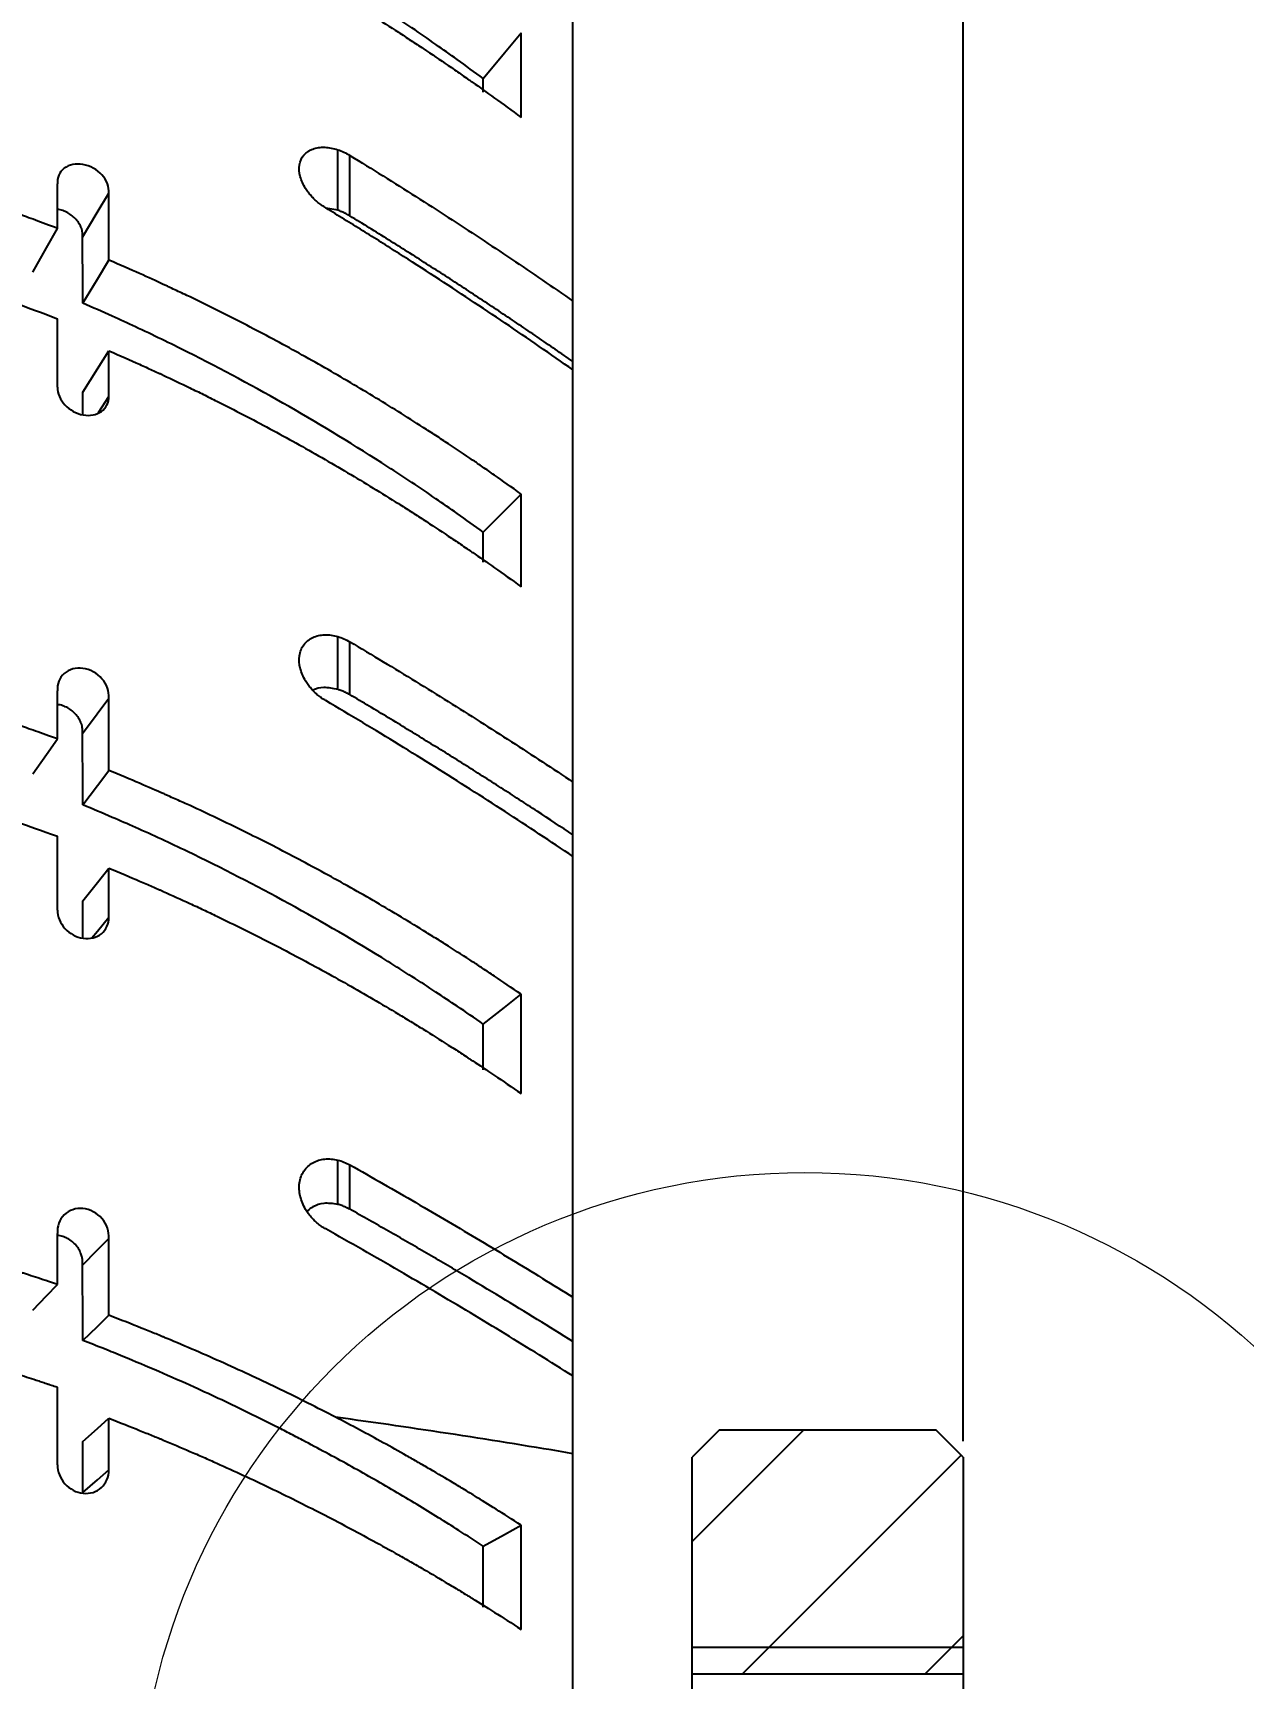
# Model space of a CAD drawing. Header units: millimetres. Extents: x 0 to 594, y 0 to 420.
# Drawn here: x 232.84 to 255.16, y 230.43 to 260.78 of the extents above; entities that cross this region are included whole.
import ezdxf

# ---------------------------------------------------------------- set-up
doc = ezdxf.new("R2010")
doc.units = ezdxf.units.MM
doc.header["$PDSIZE"] = -1
doc.layers.add('치수', color=4, linetype='Continuous')
doc.styles.add('누리로봇 문자스타일_20230829', font='GOTHIC.TTF')
doc.dimstyles.new('A2기본 치수스타일', dxfattribs={"dimtxt": 4, "dimasz": 4, "dimexe": 0.5, "dimexo": 0.3, "dimgap": 1, "dimtad": 1, "dimtoh": 1, "dimdec": 1, "dimzin": 12, "dimdsep": 46, "dimtxsty": '누리로봇 문자스타일_20230829', "dimcen": 0.09, "dimclrd": 3, "dimclre": 3, "dimclrt": 3, "dimadec": 0, "dimazin": 3, "dimtm": 1e-09, "dimtfac": 1, "dimtdec": 1, "dimtofl": 0, "dimtmove": 0, "dimatfit": 3, "dimfxl": 1, "dimfrac": 2, "dimarcsym": 0})

# ---------------------------------------------------------------- blocks, each defined once
blk = doc.blocks.new('*D62')
at = {"layer": 'Defpoints', "color": 0}
for p in [(250, 317.671), (198.2, 289.5), (250, 234.5)]:
    blk.add_point(p, dxfattribs=at)
at = {"layer": '치수', "color": 3, "lineweight": -2}
for p, q in [((198.2, 289.8), (198.2, 318.171)), ((250, 234.8), (250, 318.171)), ((201.7, 317.671), (246.5, 317.671))]:
    blk.add_line(p, q, dxfattribs=at)
at = {"layer": '치수', "color": 3}
for points in [[(201.7, 318.254), (201.7, 317.087), (198.2, 317.671)], [(246.5, 318.254), (246.5, 317.087), (250, 317.671)]]:
    blk.add_solid(points, dxfattribs=at)
at = {"layer": '치수', "color": 3, "insert": (224.1, 321.296), "char_height": 5, "attachment_point": 5, "style": '누리로봇 문자스타일_20230829'}
blk.add_mtext('51.8 {\\H0.7x;%%P0.5}', dxfattribs=at)
blk = doc.blocks.new('*D63')
at = {"layer": 'Defpoints', "color": 0}
for p in [(250, 304.326), (220.5, 300.65), (250, 234.5)]:
    blk.add_point(p, dxfattribs=at)
at = {"layer": '치수', "color": 3, "lineweight": -2}
for p, q in [((220.5, 300.95), (220.5, 304.826)), ((250, 234.8), (250, 304.826)), ((224, 304.326), (246.5, 304.326))]:
    blk.add_line(p, q, dxfattribs=at)
at = {"layer": '치수', "color": 3}
for points in [[(224, 304.909), (224, 303.742), (220.5, 304.326)], [(246.5, 304.909), (246.5, 303.742), (250, 304.326)]]:
    blk.add_solid(points, dxfattribs=at)
at = {"layer": '치수', "color": 3, "insert": (235.25, 307.951), "char_height": 5, "attachment_point": 5, "style": '누리로봇 문자스타일_20230829'}
blk.add_mtext('29.5', dxfattribs=at)

msp = doc.modelspace()

# ---------------------------------------------------------------- hatches: boundary and pattern name
h = msp.add_hatch()
h.set_pattern_fill('ANSI31', color=4, scale=0.75)
h.set_pattern_definition([(45, (95.8738, 481.1942), (-1.683798, 1.683798), [])])
h.paths.add_polyline_path([(250, 234.5), (249.5, 235), (245.5, 235), (245, 234.5), (245, 231), (250, 231)])
h.paths.add_polyline_path([(250, 231), (245, 231), (245, 230.5), (250, 230.5)])
h.paths.add_polyline_path([(250, 225.5), (245, 225.5), (245, 225), (250, 225)])
edge = h.paths.add_edge_path()
edge.add_line((250, 225), (245, 225))
edge.add_line((245, 225), (245, 223.577))
edge.add_spline(control_points=[(245, 223.577), (245.037, 222.976), (245.08, 222.273), (245.442, 221.829), (245.5, 221.77)], knot_values=[5.895312, 5.895312, 5.895312, 5.895312, 7.547219, 7.823918, 7.823918, 7.823918, 7.823918], degree=3, periodic=0)
edge.add_spline(control_points=[(245.5, 221.77), (246.091, 221.163), (248.139, 220.937), (249.14, 219.651), (249.5, 219.049)], knot_values=[1.007244, 1.007244, 1.007244, 1.007244, 3.839996, 5.895312, 5.895312, 5.895312, 5.895312], degree=3, periodic=0)
edge.add_spline(control_points=[(249.5, 219.049), (249.676, 218.753), (249.838, 218.443), (250, 218.133)], knot_values=[0, 0, 0, 0, 1.007244, 1.007244, 1.007244, 1.007244], degree=3, periodic=0)
edge.add_line((250, 218.133), (250, 225))

# ---------------------------------------------------------------- linework, layer by layer
at = {"color": 7, "linetype": 'Continuous', "lineweight": 25}
for p, q in [((242.8, 254.559), (242.8, 270.081)), ((241.846, 259.215), (241.846, 260.776)), ((241.146, 259.682), (241.146, 259.934)), ((238.462, 257.505), (238.462, 258.62)), ((238.685, 257.401), (238.685, 258.515)), ((233.29, 257.168), (233.29, 257.991)), ((238.462, 257.505), (238.242, 257.545)), ((233.29, 254.238), (233.29, 255.503)), ((234.24, 254.068), (234.24, 254.913)), ((242.8, 245.585), (242.8, 254.559)), ((233.757, 253.732), (233.757, 254.148)), ((241.846, 250.559), (241.846, 252.27)), ((241.146, 251.015), (241.146, 251.569)), ((238.462, 248.667), (238.462, 249.641)), ((238.685, 248.569), (238.685, 249.543)), ((233.29, 247.751), (233.29, 248.641)), ((233.29, 244.596), (233.29, 245.956)), ((242.8, 236.001), (242.8, 245.584)), ((234.24, 244.462), (234.24, 245.37)), ((233.757, 244.077), (233.757, 244.767)), ((241.846, 241.209), (241.846, 243.041)), ((241.146, 241.645), (241.146, 242.493)), ((238.462, 239.166), (238.462, 239.983)), ((238.685, 239.077), (238.685, 239.894)), ((233.29, 237.688), (233.29, 238.63)), ((242.8, 225.972), (242.8, 236)), ((233.29, 234.362), (233.29, 235.793)), ((234.24, 234.266), (234.24, 235.221)), ((245.5, 235), (245, 234.5)), ((249.5, 235), (245.5, 235)), ((250, 234.5), (249.5, 235)), ((245, 185.5), (245, 234.5)), ((250, 234.5), (250, 185.5)), ((241.846, 231.325), (241.846, 233.246)), ((241.146, 231.733), (241.146, 232.861)), ((245, 231), (250, 231)), ((250, 230.5), (245, 230.5))]:
    msp.add_line(p, q, dxfattribs=at)
at = {"color": 8, "linetype": 'Continuous', "lineweight": 25}
msp.add_line((234.049, 253.771), (234.24, 254.068), dxfattribs=at)
at = {"color": 7, "linetype": 'Continuous', "lineweight": 25, "flags": 128}
for points in [[(241.146, 259.934), (241.538, 260.406), (241.846, 260.776)], [(233.754, 257.006), (234.024, 257.463), (234.237, 257.821)], [(232.837, 256.362), (233.091, 256.813), (233.29, 257.168)], [(233.757, 255.791), (234.027, 256.235), (234.24, 256.585)], [(233.757, 254.148), (234.027, 254.577), (234.24, 254.913)], [(241.146, 251.569), (241.538, 251.962), (241.846, 252.27)], [(233.754, 247.851), (234.024, 248.218), (234.237, 248.507)], [(232.837, 247.106), (233.091, 247.467), (233.29, 247.751)], [(233.757, 246.537), (234.027, 246.891), (234.24, 247.17)], [(233.757, 244.767), (234.027, 245.104), (234.24, 245.37)], [(241.146, 242.493), (241.538, 242.8), (241.846, 243.041)], [(233.754, 238.047), (234.024, 238.32), (234.237, 238.534)], [(232.837, 237.215), (233.091, 237.48), (233.29, 237.688)], [(233.757, 236.657), (234.027, 236.916), (234.24, 237.12)], [(233.757, 234.791), (234.027, 235.032), (234.24, 235.221)], [(233.757, 233.852), (234.027, 234.084), (234.24, 234.266)], [(241.146, 232.861), (241.538, 233.076), (241.846, 233.246)]]:
    msp.add_lwpolyline(points, dxfattribs=at)
at = {"color": 8, "linetype": 'Continuous', "lineweight": 25, "flags": 128}
msp.add_lwpolyline([(233.927, 244.082), (234.027, 244.203), (234.24, 244.462)], dxfattribs=at)
at = {"color": 7, "linetype": 'Continuous', "lineweight": 18}
msp.add_circle((247.078, 227.445), 12.308, dxfattribs=at)
at = {"color": 7, "linetype": 'Continuous', "lineweight": 25}
for points, knots in [([(241.146, 259.934), (240.986, 260.051), (240.696, 260.263), (240.112, 260.678), (239.091, 261.371), (237.574, 262.319), (236.009, 263.181), (234.909, 263.728), (234.264, 264.032), (233.939, 264.179), (233.757, 264.261)], [0, 0, 0, 0, 0.069426, 0.125363, 0.250629, 0.500832, 0.750616, 0.87536, 0.930225, 1, 1, 1, 1]), ([(234.24, 263.689), (234.45, 263.594), (234.639, 263.508), (234.889, 263.391), (235.007, 263.336), (235.129, 263.278), (235.187, 263.25), (235.215, 263.237), (235.227, 263.231), (235.235, 263.227), (235.238, 263.226), (235.406, 263.145), (235.651, 263.025), (235.9, 262.9), (236.065, 262.816), (236.15, 262.772), (236.561, 262.56), (237.049, 262.299), (237.53, 262.028), (237.849, 261.846), (238.007, 261.754), (238.486, 261.472), (238.96, 261.183), (239.503, 260.838), (239.733, 260.688), (239.886, 260.587), (239.961, 260.538), (240.195, 260.382), (240.425, 260.227), (240.69, 260.045), (240.821, 259.953), (240.886, 259.908), (240.914, 259.888), (240.932, 259.875), (240.943, 259.867), (241.19, 259.694), (241.489, 259.478), (241.846, 259.215)], [0, 0, 0, 0, 0.0625, 0.0625, 0.09375, 0.109375, 0.117187, 0.121094, 0.123047, 0.123047, 0.125, 0.125, 0.1875, 0.21875, 0.21875, 0.25, 0.25, 0.375, 0.4375, 0.4375, 0.5, 0.5, 0.625, 0.6875, 0.71875, 0.71875, 0.75, 0.75, 0.8125, 0.84375, 0.859375, 0.867187, 0.871094, 0.871094, 0.875, 0.875, 1, 1, 1, 1]), ([(233.29, 257.168), (233.137, 257.226), (233.002, 257.277), (232.824, 257.343), (232.742, 257.373), (232.658, 257.404), (232.619, 257.418), (232.602, 257.424), (232.592, 257.428), (232.588, 257.429), (232.469, 257.472), (232.295, 257.533), (232.083, 257.605), (231.991, 257.635), (231.929, 257.656), (231.896, 257.667), (231.387, 257.835), (230.903, 257.981), (230.177, 258.181), (229.812, 258.276), (229.383, 258.379), (229.167, 258.429), (229.074, 258.45), (229.012, 258.464), (228.983, 258.471), (228.822, 258.506), (228.632, 258.547), (228.418, 258.591), (228.313, 258.611), (228.261, 258.622), (228.239, 258.626), (228.224, 258.629), (228.215, 258.631), (228.04, 258.664), (227.792, 258.71), (227.465, 258.766)], [0, 0, 0, 0, 0.0625, 0.0625, 0.09375, 0.109375, 0.117188, 0.121094, 0.121094, 0.125, 0.125, 0.1875, 0.21875, 0.234375, 0.234375, 0.25, 0.25, 0.5, 0.5, 0.625, 0.6875, 0.71875, 0.734375, 0.734375, 0.75, 0.75, 0.8125, 0.84375, 0.859375, 0.867187, 0.871094, 0.871094, 0.875, 0.875, 1, 1, 1, 1]), ([(238.24, 257.547), (238.214, 257.563), (238.164, 257.595), (238.093, 257.649), (238.028, 257.707), (237.969, 257.769), (237.915, 257.836), (237.858, 257.917), (237.806, 258.015), (237.753, 258.163), (237.739, 258.348), (237.821, 258.533), (237.964, 258.629), (238.105, 258.664), (238.22, 258.669), (238.341, 258.656), (238.422, 258.632), (238.462, 258.62)], [0, 0, 0, 0, 0.0428894, 0.0847229, 0.125925, 0.1669413, 0.2082253, 0.250223, 0.3129753, 0.3754424, 0.4995388, 0.6241026, 0.7490157, 0.8109816, 0.874566, 0.9369933, 1, 1, 1, 1]), ([(234.237, 257.821), (234.246, 257.934), (234.202, 258.055), (234.021, 258.255), (233.893, 258.326), (233.629, 258.372), (233.503, 258.346), (233.324, 258.21), (233.279, 258.106), (233.29, 257.991)], [0, 0, 0, 0, 0.25, 0.25, 0.5, 0.5, 0.75, 0.75, 1, 1, 1, 1]), ([(238.685, 258.515), (238.89, 258.39), (239.297, 258.139), (239.902, 257.758), (240.498, 257.375), (241.086, 256.991), (241.665, 256.605), (242.236, 256.218), (242.613, 255.957), (242.8, 255.827)], [0, 0, 0, 0, 0.146112, 0.291141, 0.435087, 0.577949, 0.719724, 0.860408, 1, 1, 1, 1]), ([(233.754, 257.006), (233.755, 257.034), (233.756, 257.089), (233.733, 257.175), (233.693, 257.258), (233.635, 257.335), (233.563, 257.403), (233.48, 257.46), (233.389, 257.5), (233.324, 257.521), (233.291, 257.523), (233.29, 257.524)], [0, 0, 0, 0, 0.12633, 0.250891, 0.374915, 0.499898, 0.624721, 0.748028, 0.871035, 0.99491, 1, 1, 1, 1]), ([(242.8, 254.559), (242.593, 254.703), (242.178, 254.994), (241.546, 255.425), (240.905, 255.854), (240.254, 256.282), (239.592, 256.707), (238.921, 257.13), (238.467, 257.407), (238.24, 257.547)], [0, 0, 0, 0, 0.139375, 0.279916, 0.42162, 0.564482, 0.7085, 0.853673, 1, 1, 1, 1]), ([(238.685, 257.401), (238.661, 257.415), (238.613, 257.443), (238.538, 257.478), (238.488, 257.496), (238.462, 257.505)], [0, 0, 0, 0, 0.335745, 0.668038, 1, 1, 1, 1]), ([(242.8, 254.712), (242.581, 254.864), (242.141, 255.169), (241.471, 255.621), (240.791, 256.07), (240.099, 256.518), (239.397, 256.962), (238.923, 257.254), (238.685, 257.401)], [0, 0, 0, 0, 0.163219, 0.327823, 0.493806, 0.661165, 0.829897, 1, 1, 1, 1]), ([(227.465, 257.114), (227.629, 257.086), (227.773, 257.06), (227.959, 257.026), (228.045, 257.01), (228.132, 256.994), (228.172, 256.986), (228.188, 256.983), (228.199, 256.981), (228.203, 256.98), (228.328, 256.956), (228.509, 256.919), (228.727, 256.873), (228.823, 256.852), (228.887, 256.838), (228.92, 256.831), (229.447, 256.713), (229.934, 256.591), (230.663, 256.39), (231.026, 256.284), (231.447, 256.153), (231.657, 256.085), (231.747, 256.056), (231.807, 256.036), (231.836, 256.026), (231.992, 255.974), (232.176, 255.912), (232.381, 255.84), (232.482, 255.804), (232.532, 255.786), (232.553, 255.779), (232.568, 255.774), (232.576, 255.771), (232.749, 255.708), (232.985, 255.62), (233.29, 255.503)], [0, 0, 0, 0, 0.0625, 0.0625, 0.09375, 0.109375, 0.117188, 0.121094, 0.121094, 0.125, 0.125, 0.1875, 0.21875, 0.234375, 0.234375, 0.25, 0.25, 0.5, 0.5, 0.625, 0.6875, 0.71875, 0.734375, 0.734375, 0.75, 0.75, 0.8125, 0.84375, 0.859375, 0.867187, 0.871094, 0.871094, 0.875, 0.875, 1, 1, 1, 1]), ([(241.846, 252.27), (241.666, 252.398), (241.501, 252.515), (241.277, 252.671), (241.171, 252.745), (241.057, 252.823), (241.003, 252.86), (240.98, 252.876), (240.965, 252.886), (240.959, 252.89), (240.803, 252.996), (240.579, 253.146), (240.31, 253.322), (240.194, 253.398), (240.116, 253.449), (240.075, 253.475), (239.732, 253.695), (239.27, 253.983), (238.799, 254.264), (238.483, 254.449), (238.322, 254.542), (237.848, 254.812), (237.529, 254.988), (236.884, 255.331), (236.56, 255.498), (236.065, 255.745), (235.818, 255.866), (235.53, 256.003), (235.386, 256.071), (235.314, 256.104), (235.283, 256.119), (235.262, 256.128), (235.25, 256.134), (234.989, 256.255), (234.656, 256.405), (234.24, 256.585)], [0, 0, 0, 0, 0.0625, 0.0625, 0.09375, 0.109375, 0.117187, 0.121094, 0.121094, 0.125, 0.125, 0.1875, 0.21875, 0.234375, 0.234375, 0.25, 0.25, 0.375, 0.4375, 0.4375, 0.5, 0.5, 0.625, 0.625, 0.75, 0.75, 0.8125, 0.84375, 0.859375, 0.867188, 0.871094, 0.871094, 0.875, 0.875, 1, 1, 1, 1]), ([(241.146, 251.569), (240.986, 251.684), (240.696, 251.89), (240.112, 252.296), (239.091, 252.973), (237.574, 253.898), (236.009, 254.738), (234.909, 255.272), (234.264, 255.568), (233.939, 255.711), (233.757, 255.791)], [0, 0, 0, 0, 0.069426, 0.125363, 0.250629, 0.500832, 0.750616, 0.87536, 0.930225, 1, 1, 1, 1]), ([(234.24, 254.913), (234.45, 254.821), (234.639, 254.738), (234.889, 254.625), (235.007, 254.571), (235.129, 254.515), (235.187, 254.488), (235.215, 254.475), (235.227, 254.469), (235.235, 254.465), (235.238, 254.464), (235.406, 254.386), (235.651, 254.269), (235.9, 254.147), (236.065, 254.065), (236.15, 254.023), (236.561, 253.817), (237.049, 253.563), (237.53, 253.3), (237.849, 253.122), (238.007, 253.033), (238.486, 252.758), (238.96, 252.477), (239.503, 252.141), (239.733, 251.995), (239.886, 251.897), (239.961, 251.849), (240.195, 251.697), (240.425, 251.546), (240.69, 251.368), (240.821, 251.279), (240.886, 251.235), (240.914, 251.216), (240.932, 251.203), (240.943, 251.195), (241.19, 251.026), (241.489, 250.816), (241.846, 250.559)], [0, 0, 0, 0, 0.0625, 0.0625, 0.09375, 0.109375, 0.117187, 0.121094, 0.123047, 0.123047, 0.125, 0.125, 0.1875, 0.21875, 0.21875, 0.25, 0.25, 0.375, 0.4375, 0.4375, 0.5, 0.5, 0.625, 0.6875, 0.71875, 0.71875, 0.75, 0.75, 0.8125, 0.84375, 0.859375, 0.867188, 0.871094, 0.871094, 0.875, 0.875, 1, 1, 1, 1]), ([(233.29, 254.238), (233.29, 254.125), (233.34, 254.009), (233.517, 253.819), (233.638, 253.752), (233.89, 253.706), (234.011, 253.729), (234.19, 253.856), (234.24, 253.956), (234.24, 254.068)], [0, 0, 0, 0, 0.25, 0.25, 0.5, 0.5, 0.75, 0.75, 1, 1, 1, 1]), ([(238.24, 248.459), (238.214, 248.474), (238.164, 248.505), (238.093, 248.559), (238.028, 248.618), (237.969, 248.681), (237.915, 248.75), (237.858, 248.834), (237.806, 248.936), (237.753, 249.093), (237.739, 249.293), (237.821, 249.501), (237.964, 249.615), (238.105, 249.663), (238.22, 249.677), (238.341, 249.671), (238.422, 249.651), (238.462, 249.641)], [0, 0, 0, 0, 0.042886, 0.084717, 0.125918, 0.166934, 0.20822, 0.250223, 0.312975, 0.375443, 0.499539, 0.624103, 0.749016, 0.81098, 0.874566, 0.936993, 1, 1, 1, 1]), ([(238.685, 249.543), (238.89, 249.421), (239.297, 249.179), (239.902, 248.811), (240.498, 248.442), (241.086, 248.072), (241.665, 247.701), (242.236, 247.329), (242.613, 247.08), (242.8, 246.956)], [0, 0, 0, 0, 0.146153, 0.29121, 0.43517, 0.578032, 0.719793, 0.86045, 1, 1, 1, 1]), ([(233.29, 247.751), (233.137, 247.806), (233.002, 247.855), (232.824, 247.917), (232.742, 247.946), (232.658, 247.975), (232.619, 247.988), (232.602, 247.994), (232.592, 247.998), (232.588, 247.999), (232.469, 248.039), (232.295, 248.097), (232.083, 248.165), (231.991, 248.194), (231.929, 248.214), (231.896, 248.224), (231.387, 248.383), (230.903, 248.521), (230.177, 248.709), (229.812, 248.798), (229.383, 248.895), (229.167, 248.942), (229.074, 248.961), (229.012, 248.974), (228.983, 248.98), (228.822, 249.013), (228.632, 249.051), (228.418, 249.092), (228.313, 249.111), (228.261, 249.12), (228.239, 249.124), (228.224, 249.127), (228.215, 249.129), (228.04, 249.16), (227.792, 249.202), (227.465, 249.254)], [0, 0, 0, 0, 0.0625, 0.0625, 0.09375, 0.109375, 0.117187, 0.121094, 0.121094, 0.125, 0.125, 0.1875, 0.21875, 0.234375, 0.234375, 0.25, 0.25, 0.5, 0.5, 0.625, 0.6875, 0.71875, 0.734375, 0.734375, 0.75, 0.75, 0.8125, 0.84375, 0.859375, 0.867188, 0.871094, 0.871094, 0.875, 0.875, 1, 1, 1, 1]), ([(234.237, 248.507), (234.246, 248.629), (234.202, 248.758), (234.021, 248.966), (233.893, 249.035), (233.629, 249.071), (233.503, 249.037), (233.324, 248.881), (233.279, 248.765), (233.29, 248.641)], [0, 0, 0, 0, 0.25, 0.25, 0.5, 0.5, 0.75, 0.75, 1, 1, 1, 1]), ([(238.462, 248.667), (238.376, 248.683), (238.215, 248.714), (238.06, 248.684), (238.003, 248.65), (238.003, 248.65)], [0, 0, 0, 0, 0.53648, 0.999159, 1, 1, 1, 1]), ([(238.685, 248.569), (238.661, 248.582), (238.613, 248.609), (238.538, 248.642), (238.488, 248.658), (238.462, 248.667)], [0, 0, 0, 0, 0.335745, 0.668038, 1, 1, 1, 1]), ([(242.8, 245.982), (242.581, 246.127), (242.141, 246.419), (241.471, 246.852), (240.791, 247.285), (240.099, 247.715), (239.397, 248.145), (238.923, 248.427), (238.685, 248.569)], [0, 0, 0, 0, 0.163219, 0.327823, 0.493806, 0.661165, 0.829897, 1, 1, 1, 1]), ([(233.754, 247.851), (233.755, 247.881), (233.756, 247.941), (233.733, 248.032), (233.693, 248.12), (233.635, 248.201), (233.563, 248.271), (233.48, 248.327), (233.389, 248.366), (233.324, 248.385), (233.291, 248.386), (233.29, 248.386)], [0, 0, 0, 0, 0.126341, 0.25089, 0.374917, 0.499897, 0.624729, 0.748031, 0.871035, 0.994912, 1, 1, 1, 1]), ([(242.8, 245.584), (242.593, 245.722), (242.178, 246), (241.547, 246.413), (240.905, 246.825), (240.254, 247.237), (239.593, 247.646), (238.921, 248.055), (238.467, 248.324), (238.24, 248.459)], [0, 0, 0, 0, 0.139319, 0.279823, 0.421508, 0.564371, 0.708408, 0.853618, 1, 1, 1, 1]), ([(227.465, 247.469), (227.629, 247.443), (227.773, 247.419), (227.959, 247.388), (228.045, 247.373), (228.132, 247.358), (228.172, 247.351), (228.188, 247.348), (228.199, 247.346), (228.203, 247.345), (228.328, 247.323), (228.509, 247.289), (228.727, 247.246), (228.823, 247.226), (228.887, 247.213), (228.92, 247.206), (229.447, 247.097), (229.934, 246.983), (230.663, 246.794), (231.026, 246.694), (231.447, 246.571), (231.657, 246.507), (231.747, 246.479), (231.807, 246.46), (231.836, 246.451), (231.992, 246.402), (232.176, 246.343), (232.381, 246.275), (232.482, 246.241), (232.532, 246.224), (232.553, 246.217), (232.568, 246.212), (232.576, 246.209), (232.749, 246.15), (232.985, 246.067), (233.29, 245.956)], [0, 0, 0, 0, 0.0625, 0.0625, 0.09375, 0.109375, 0.117187, 0.121094, 0.121094, 0.125, 0.125, 0.1875, 0.21875, 0.234375, 0.234375, 0.25, 0.25, 0.5, 0.5, 0.625, 0.6875, 0.71875, 0.734375, 0.734375, 0.75, 0.75, 0.8125, 0.84375, 0.859375, 0.867188, 0.871094, 0.871094, 0.875, 0.875, 1, 1, 1, 1]), ([(241.846, 243.041), (241.666, 243.164), (241.501, 243.275), (241.277, 243.426), (241.171, 243.496), (241.057, 243.571), (241.003, 243.607), (240.98, 243.622), (240.965, 243.632), (240.959, 243.635), (240.803, 243.737), (240.579, 243.881), (240.31, 244.05), (240.194, 244.122), (240.116, 244.171), (240.075, 244.196), (239.732, 244.407), (239.27, 244.683), (238.799, 244.952), (238.483, 245.129), (238.322, 245.218), (237.848, 245.476), (237.529, 245.644), (236.884, 245.973), (236.56, 246.132), (236.065, 246.368), (235.818, 246.484), (235.53, 246.615), (235.386, 246.679), (235.314, 246.711), (235.283, 246.725), (235.262, 246.734), (235.25, 246.74), (234.989, 246.855), (234.656, 246.998), (234.24, 247.17)], [0, 0, 0, 0, 0.0625, 0.0625, 0.09375, 0.109375, 0.117188, 0.121094, 0.121094, 0.125, 0.125, 0.1875, 0.21875, 0.234375, 0.234375, 0.25, 0.25, 0.375, 0.4375, 0.4375, 0.5, 0.5, 0.625, 0.625, 0.75, 0.75, 0.8125, 0.84375, 0.859375, 0.867187, 0.871094, 0.871094, 0.875, 0.875, 1, 1, 1, 1]), ([(241.146, 242.493), (240.986, 242.603), (240.696, 242.801), (240.112, 243.19), (239.091, 243.84), (237.574, 244.726), (236.009, 245.53), (234.909, 246.041), (234.264, 246.323), (233.939, 246.46), (233.757, 246.536)], [0, 0, 0, 0, 0.069426, 0.125363, 0.250629, 0.500832, 0.750616, 0.87536, 0.930225, 1, 1, 1, 1]), ([(234.24, 245.37), (234.45, 245.282), (234.639, 245.202), (234.889, 245.094), (235.007, 245.043), (235.129, 244.989), (235.187, 244.964), (235.215, 244.951), (235.227, 244.946), (235.235, 244.943), (235.238, 244.941), (235.406, 244.867), (235.651, 244.755), (235.9, 244.639), (236.065, 244.561), (236.15, 244.521), (236.561, 244.324), (237.049, 244.081), (237.53, 243.83), (237.849, 243.661), (238.007, 243.576), (238.486, 243.313), (238.96, 243.045), (239.503, 242.723), (239.733, 242.583), (239.886, 242.49), (239.961, 242.444), (240.195, 242.299), (240.425, 242.154), (240.69, 241.984), (240.821, 241.899), (240.886, 241.856), (240.914, 241.838), (240.932, 241.826), (240.943, 241.819), (241.19, 241.656), (241.489, 241.455), (241.846, 241.209)], [0, 0, 0, 0, 0.0625, 0.0625, 0.09375, 0.109375, 0.117188, 0.121094, 0.123047, 0.123047, 0.125, 0.125, 0.1875, 0.21875, 0.21875, 0.25, 0.25, 0.375, 0.4375, 0.4375, 0.5, 0.5, 0.625, 0.6875, 0.71875, 0.71875, 0.75, 0.75, 0.8125, 0.84375, 0.859375, 0.867188, 0.871094, 0.871094, 0.875, 0.875, 1, 1, 1, 1]), ([(233.29, 244.596), (233.29, 244.475), (233.34, 244.353), (233.517, 244.158), (233.638, 244.093), (233.89, 244.056), (234.011, 244.087), (234.19, 244.232), (234.24, 244.341), (234.24, 244.462)], [0, 0, 0, 0, 0.25, 0.25, 0.5, 0.5, 0.75, 0.75, 1, 1, 1, 1]), ([(238.24, 238.712), (238.214, 238.727), (238.164, 238.757), (238.093, 238.81), (238.028, 238.868), (237.969, 238.931), (237.915, 239), (237.858, 239.086), (237.806, 239.191), (237.753, 239.355), (237.739, 239.567), (237.821, 239.792), (237.964, 239.923), (238.105, 239.983), (238.22, 240.005), (238.341, 240.007), (238.422, 239.991), (238.462, 239.983)], [0, 0, 0, 0, 0.042882, 0.08471, 0.125909, 0.166926, 0.208215, 0.250223, 0.312974, 0.375443, 0.499539, 0.624103, 0.749016, 0.810978, 0.874566, 0.936992, 1, 1, 1, 1]), ([(238.685, 239.894), (238.89, 239.778), (239.298, 239.548), (239.902, 239.199), (240.498, 238.85), (241.086, 238.501), (241.665, 238.152), (242.237, 237.803), (242.613, 237.569), (242.8, 237.452)], [0, 0, 0, 0, 0.146202, 0.291291, 0.435267, 0.578129, 0.719874, 0.860499, 1, 1, 1, 1]), ([(238.462, 239.166), (238.375, 239.179), (238.212, 239.203), (238.028, 239.139), (237.93, 239.076), (237.901, 239.041), (237.897, 239.035)], [0, 0, 0, 0, 0.412359, 0.76799, 0.963552, 1, 1, 1, 1]), ([(238.685, 239.077), (238.661, 239.09), (238.613, 239.115), (238.538, 239.145), (238.488, 239.159), (238.462, 239.166)], [0, 0, 0, 0, 0.335745, 0.668038, 1, 1, 1, 1]), ([(233.29, 237.688), (233.137, 237.74), (233.002, 237.784), (232.824, 237.842), (232.742, 237.869), (232.658, 237.896), (232.619, 237.909), (232.602, 237.914), (232.592, 237.917), (232.588, 237.918), (232.469, 237.956), (232.295, 238.01), (232.083, 238.073), (231.991, 238.1), (231.929, 238.118), (231.896, 238.128), (231.387, 238.275), (230.903, 238.402), (230.177, 238.574), (229.812, 238.657), (229.383, 238.745), (229.167, 238.787), (229.074, 238.805), (229.012, 238.817), (228.983, 238.823), (228.822, 238.853), (228.632, 238.887), (228.418, 238.924), (228.313, 238.941), (228.261, 238.95), (228.239, 238.953), (228.224, 238.956), (228.215, 238.957), (228.04, 238.986), (227.792, 239.023), (227.465, 239.07)], [0, 0, 0, 0, 0.0625, 0.0625, 0.09375, 0.109375, 0.117187, 0.121094, 0.121094, 0.125, 0.125, 0.1875, 0.21875, 0.234375, 0.234375, 0.25, 0.25, 0.5, 0.5, 0.625, 0.6875, 0.71875, 0.734375, 0.734375, 0.75, 0.75, 0.8125, 0.84375, 0.859375, 0.867187, 0.871094, 0.871094, 0.875, 0.875, 1, 1, 1, 1]), ([(234.237, 238.534), (234.246, 238.664), (234.202, 238.798), (234.021, 239.009), (233.893, 239.077), (233.629, 239.102), (233.503, 239.059), (233.324, 238.885), (233.279, 238.761), (233.29, 238.63)], [0, 0, 0, 0, 0.25, 0.25, 0.5, 0.5, 0.75, 0.75, 1, 1, 1, 1]), ([(242.8, 236.635), (242.581, 236.771), (242.141, 237.045), (241.471, 237.453), (240.791, 237.861), (240.099, 238.268), (239.397, 238.674), (238.923, 238.942), (238.685, 239.077)], [0, 0, 0, 0, 0.163219, 0.327823, 0.493806, 0.661165, 0.829897, 1, 1, 1, 1]), ([(233.754, 238.047), (233.755, 238.069), (233.756, 238.111), (233.748, 238.175), (233.728, 238.249), (233.693, 238.33), (233.635, 238.412), (233.563, 238.483), (233.48, 238.538), (233.388, 238.578), (233.325, 238.588), (233.293, 238.592)], [0, 0, 0, 0, 0.085346, 0.169175, 0.253037, 0.377807, 0.502633, 0.627163, 0.751941, 0.876024, 1, 1, 1, 1]), ([(242.8, 236), (242.593, 236.13), (242.178, 236.39), (241.547, 236.778), (240.906, 237.166), (240.255, 237.554), (239.593, 237.942), (238.921, 238.329), (238.468, 238.584), (238.24, 238.712)], [0, 0, 0, 0, 0.139254, 0.279716, 0.42138, 0.564242, 0.708301, 0.853554, 1, 1, 1, 1]), ([(227.465, 237.183), (227.781, 237.137), (228.023, 237.1), (228.197, 237.072), (228.202, 237.072), (228.211, 237.07), (228.22, 237.069), (228.241, 237.065), (228.284, 237.058), (228.385, 237.041), (228.473, 237.026), (228.651, 236.995), (228.771, 236.974), (228.959, 236.938), (229.017, 236.927), (229.136, 236.904), (229.315, 236.87), (229.493, 236.833), (229.847, 236.758), (230.081, 236.706), (230.549, 236.596), (230.784, 236.538), (231.249, 236.417), (231.48, 236.354), (231.828, 236.255), (231.947, 236.22), (232.178, 236.152), (232.292, 236.117), (232.431, 236.074), (232.455, 236.067), (232.506, 236.051), (232.532, 236.043), (232.611, 236.017), (232.721, 235.982), (232.868, 235.934), (232.975, 235.899), (233.022, 235.883), (233.054, 235.872), (233.072, 235.867), (233.086, 235.862)], [0, 0, 0, 0, 0.125, 0.125, 0.128906, 0.128906, 0.132813, 0.132813, 0.140625, 0.15625, 0.1875, 0.1875, 0.25, 0.25, 0.28125, 0.28125, 0.3125, 0.375, 0.375, 0.5, 0.5, 0.625, 0.625, 0.75, 0.75, 0.8125, 0.8125, 0.875, 0.875, 0.890625, 0.890625, 0.90625, 0.90625, 0.9375, 0.96875, 0.984375, 0.992187, 0.992187, 1, 1, 1, 1]), ([(238.42, 235.24), (238.081, 235.416), (237.744, 235.585), (237.059, 235.917), (236.713, 236.078), (236.013, 236.393), (235.659, 236.546), (235.297, 236.697), (235.286, 236.702), (235.264, 236.711), (235.251, 236.716), (235.225, 236.727), (235.208, 236.734), (235.156, 236.756), (235.046, 236.801), (234.76, 236.916), (234.462, 237.034), (234.24, 237.12)], [0, 0, 0, 0, 0.25, 0.25, 0.5, 0.5, 0.75, 0.75, 0.757812, 0.757812, 0.765625, 0.765625, 0.78125, 0.78125, 0.8125, 0.875, 1, 1, 1, 1]), ([(237.812, 234.816), (237.77, 234.837), (237.688, 234.879), (237.525, 234.967), (237.237, 235.112), (236.657, 235.401), (235.721, 235.841), (234.828, 236.228), (234.137, 236.507), (233.89, 236.605), (233.757, 236.657)], [0, 0, 0, 0, 0.031737, 0.062514, 0.125002, 0.249971, 0.500337, 0.82207, 0.903972, 1, 1, 1, 1]), ([(233.086, 235.862), (233.094, 235.859), (233.1, 235.857), (233.114, 235.852), (233.136, 235.845), (233.192, 235.826), (233.248, 235.807), (233.29, 235.793)], [0, 0, 0, 0, 0.125, 0.125, 0.25, 0.5, 1, 1, 1, 1]), ([(234.24, 235.221), (234.45, 235.139), (234.639, 235.064), (234.889, 234.964), (235.007, 234.916), (235.129, 234.866), (235.187, 234.842), (235.215, 234.83), (235.227, 234.825), (235.235, 234.822), (235.238, 234.821), (235.406, 234.751), (235.651, 234.646), (235.9, 234.538), (236.065, 234.465), (236.15, 234.428), (236.561, 234.244), (237.049, 234.017), (237.53, 233.782), (237.849, 233.623), (238.007, 233.544), (238.486, 233.298), (238.96, 233.047), (239.503, 232.745), (239.733, 232.614), (239.886, 232.526), (239.961, 232.483), (240.195, 232.348), (240.425, 232.211), (240.69, 232.052), (240.821, 231.972), (240.886, 231.933), (240.914, 231.915), (240.932, 231.904), (240.943, 231.897), (241.19, 231.745), (241.489, 231.556), (241.846, 231.325)], [0, 0, 0, 0, 0.0625, 0.0625, 0.09375, 0.109375, 0.117188, 0.121094, 0.123047, 0.123047, 0.125, 0.125, 0.1875, 0.21875, 0.21875, 0.25, 0.25, 0.375, 0.4375, 0.4375, 0.5, 0.5, 0.625, 0.6875, 0.71875, 0.71875, 0.75, 0.75, 0.8125, 0.84375, 0.859375, 0.867188, 0.871094, 0.871094, 0.875, 0.875, 1, 1, 1, 1]), ([(241.846, 233.246), (241.51, 233.462), (241.227, 233.64), (240.984, 233.79), (240.969, 233.799), (240.95, 233.811), (240.941, 233.816), (240.924, 233.827), (240.881, 233.853), (240.768, 233.922), (240.524, 234.069), (240.309, 234.196), (240.127, 234.301), (240.09, 234.323), (240.017, 234.365), (239.982, 234.385), (239.875, 234.447), (239.661, 234.569), (239.445, 234.69), (239.01, 234.929), (238.715, 235.087), (238.42, 235.24)], [0, 0, 0, 0, 0.25, 0.25, 0.265625, 0.265625, 0.273437, 0.273437, 0.28125, 0.3125, 0.375, 0.5, 0.5, 0.53125, 0.53125, 0.5625, 0.5625, 0.625, 0.75, 0.75, 1, 1, 1, 1]), ([(241.146, 232.861), (240.996, 232.958), (240.722, 233.134), (240.315, 233.39), (239.919, 233.632), (239.37, 233.958), (238.669, 234.36), (238.098, 234.664), (237.812, 234.816)], [0, 0, 0, 0, 0.13953, 0.253889, 0.373813, 0.499583, 0.749586, 1, 1, 1, 1]), ([(233.29, 234.362), (233.29, 234.235), (233.34, 234.109), (233.517, 233.912), (233.638, 233.85), (233.89, 233.823), (234.011, 233.861), (234.19, 234.022), (234.24, 234.139), (234.24, 234.266)], [0, 0, 0, 0, 0.25, 0.25, 0.5, 0.5, 0.75, 0.75, 1, 1, 1, 1])]:
    msp.add_open_spline(points, degree=3, knots=knots, dxfattribs=at)
for points in [[(238.462, 258.62), (238.538, 258.595), (238.613, 258.559), (238.685, 258.515)], [(234.24, 256.585), (234.239, 257), (234.238, 257.412), (234.237, 257.821)], [(233.757, 255.791), (233.756, 256.198), (233.755, 256.603), (233.754, 257.006)], [(238.462, 249.641), (238.538, 249.618), (238.613, 249.585), (238.685, 249.543)], [(234.24, 247.17), (234.239, 247.618), (234.238, 248.063), (234.237, 248.507)], [(233.757, 246.536), (233.756, 246.976), (233.755, 247.415), (233.754, 247.85)], [(238.462, 239.983), (238.538, 239.964), (238.613, 239.934), (238.685, 239.894)], [(234.24, 237.12), (234.239, 237.593), (234.238, 238.064), (234.237, 238.534)], [(233.757, 236.657), (233.756, 237.122), (233.755, 237.585), (233.754, 238.047)], [(242.8, 234.567), (241.372, 234.81), (239.911, 235.036), (238.42, 235.24)], [(233.757, 233.852), (233.757, 234.166), (233.757, 234.479), (233.757, 234.791)]]:
    msp.add_open_spline(points, degree=3, dxfattribs=at)

# ---------------------------------------------------------------- dimensions: what is measured, and where the dimension line sits
at = {"layer": '치수'}
for base, p1, text, picture, middle in [((250, 317.671), (198.2, 289.5), '51.8 {\\H0.7x;%%P0.5}', '*D62', (224.1, 321.296)), ((250, 304.326), (220.5, 300.65), '29.5', '*D63', (235.25, 307.951))]:
    dim = msp.add_linear_dim(base=base, p1=p1, p2=(250, 234.5), text=text, dimstyle='A2기본 치수스타일', override={"dimtxt": 5, "dimasz": 3.5}, dxfattribs=at)
    dim.commit()
    dim.dimension.update_dxf_attribs({"geometry": picture, "text_midpoint": middle})

doc.saveas('drawing.dxf')
